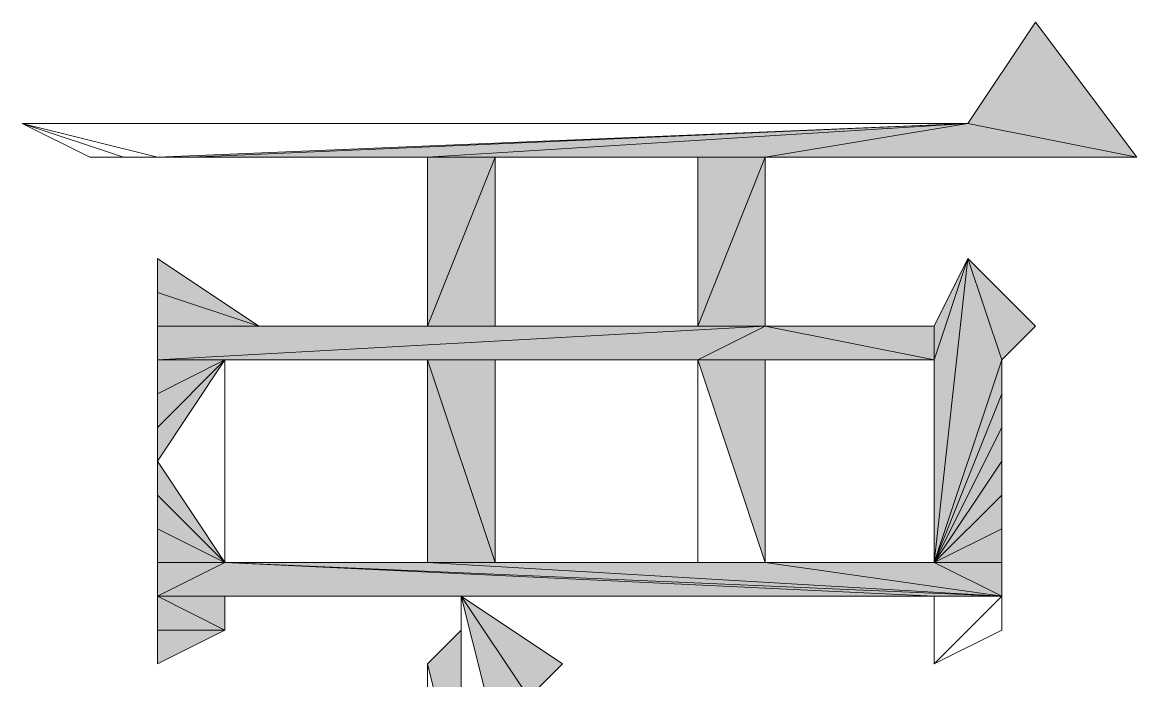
# Model space of a CAD drawing. Header units: inches. Extents: x -244 to 17, y 0 to 370.
# Drawn here: x -9.959 to -7.863, y 12.615 to 13.854 of the extents above; entities that cross this region are included whole.
import ezdxf

# ---------------------------------------------------------------- set-up
doc = ezdxf.new("R2010")
doc.units = ezdxf.units.IN
doc.header["$MEASUREMENT"] = 0
doc.layers.add('图层 1', color=7, linetype='Continuous')

# ---------------------------------------------------------------- blocks, each defined once
blk = doc.blocks.new('block 2')
at = {"layer": '图层 1', "true_color": 0xffffff}
h = blk.add_hatch(color=7, dxfattribs=at)
h.dxf.hatch_style = 2
h.paths.add_polyline_path([(32.8295, 30.2259), (32.8295, 30.353), (32.766, 30.353)])
h.paths.add_polyline_path([(32.8931, 30.353), (32.8295, 30.2259), (32.8295, 30.353)])
h = blk.add_hatch(color=7, dxfattribs=at)
h.dxf.hatch_style = 2
h.paths.add_polyline_path([(32.8295, 30.2259), (32.8931, 30.2259), (32.8931, 30.353)])
h = blk.add_hatch(color=7, dxfattribs=at)
h.dxf.hatch_style = 2
h.paths.add_polyline_path([(32.9565, 30.2259), (32.8931, 30.353), (32.8931, 28.8927)])
h.paths.add_polyline_path([(32.9565, 30.353), (32.9565, 30.2259), (32.8931, 30.353)])
h = blk.add_hatch(color=7, dxfattribs=at)
h.dxf.hatch_style = 2
h.paths.add_polyline_path([(33.0834, 30.353), (33.147, 30.353), (32.9565, 30.2259)])
h = blk.add_hatch(color=7, dxfattribs=at)
h.dxf.hatch_style = 2
h.paths.add_polyline_path([(32.9565, 30.2259), (33.0201, 30.353), (32.9565, 30.353)])
h.paths.add_polyline_path([(33.0834, 30.353), (32.9565, 30.2259), (33.0201, 30.353)])
h = blk.add_hatch(color=7, dxfattribs=at)
h.dxf.hatch_style = 2
h.paths.add_polyline_path([(33.2106, 30.353), (33.147, 30.353), (33.3375, 30.2259)])
h = blk.add_hatch(color=7, dxfattribs=at)
h.dxf.hatch_style = 2
h.paths.add_polyline_path([(33.274, 30.353), (33.2106, 30.353), (33.3375, 30.2259)])
h = blk.add_hatch(color=7, dxfattribs=at)
h.dxf.hatch_style = 2
h.paths.add_polyline_path([(33.274, 30.353), (33.3375, 30.2259), (33.3375, 30.353)])
h = blk.add_hatch(color=7, dxfattribs=at)
h.dxf.hatch_style = 2
h.paths.add_polyline_path([(33.4011, 29.21), (33.3375, 30.353), (33.4011, 30.353)])
h.paths.add_polyline_path([(33.3375, 29.3371), (33.4011, 29.21), (33.3375, 30.353)])
h = blk.add_hatch(color=7, dxfattribs=at)
h.dxf.hatch_style = 2
h.paths.add_polyline_path([(33.4645, 30.353), (33.4011, 30.353), (33.4011, 30.1625)])
h = blk.add_hatch(color=7, dxfattribs=at)
h.dxf.hatch_style = 2
h.paths.add_polyline_path([(33.528, 30.353), (33.4645, 30.353), (33.4011, 30.1625)])
h = blk.add_hatch(color=7, dxfattribs=at)
h.dxf.hatch_style = 2
h.paths.add_polyline_path([(33.7819, 28.8289), (33.7185, 30.2896), (33.7185, 30.353)])
h.paths.add_polyline_path([(33.7185, 29.8449), (33.7819, 28.8289), (33.7185, 30.2896)])
h = blk.add_hatch(color=7, dxfattribs=at)
h.dxf.hatch_style = 2
h.paths.add_polyline_path([(32.9565, 30.2259), (32.8931, 28.8927), (32.8931, 28.7655)])
h = blk.add_hatch(color=7, dxfattribs=at)
h.dxf.hatch_style = 2
h.paths.add_polyline_path([(32.8931, 28.7655), (32.9565, 29.8449), (32.9565, 30.2259)])
h.paths.add_polyline_path([(32.9565, 29.21), (32.8931, 28.7655), (32.9565, 29.8449)])
h = blk.add_hatch(color=7, dxfattribs=at)
h.dxf.hatch_style = 2
h.paths.add_polyline_path([(32.5121, 29.7815), (32.8295, 29.7815), (32.766, 29.8449)])
h = blk.add_hatch(color=7, dxfattribs=at)
h.dxf.hatch_style = 2
h.paths.add_polyline_path([(33.3375, 29.8449), (32.9565, 29.7181), (32.9565, 29.8449)])
h.paths.add_polyline_path([(33.3375, 29.7181), (33.3375, 29.8449), (32.9565, 29.7181)])
h = blk.add_hatch(color=7, dxfattribs=at)
h.dxf.hatch_style = 2
h.paths.add_polyline_path([(33.7185, 29.7181), (33.4011, 29.8449), (33.7185, 29.8449)])
h.paths.add_polyline_path([(33.4011, 29.7181), (33.7185, 29.7181), (33.4011, 29.8449)])
h = blk.add_hatch(color=7, dxfattribs=at)
h.dxf.hatch_style = 2
h.paths.add_polyline_path([(33.7819, 28.8289), (33.7185, 29.21), (33.7185, 29.8449)])
h.paths.add_polyline_path([(33.7185, 28.5116), (33.7819, 28.8289), (33.7185, 29.21)])
h.paths.add_polyline_path([(33.9725, 28.7021), (33.7185, 28.5116), (33.7819, 28.8289)])
h = blk.add_hatch(color=7, dxfattribs=at)
h.dxf.hatch_style = 2
h.paths.add_polyline_path([(32.7026, 29.6544), (32.8931, 29.7815), (32.766, 29.591)])
h.paths.add_polyline_path([(32.639, 29.7181), (32.7026, 29.6544), (32.8931, 29.7815)])
h = blk.add_hatch(color=7, dxfattribs=at)
h.dxf.hatch_style = 2
h.paths.add_polyline_path([(32.9565, 29.21), (33.3375, 29.21), (33.3375, 29.3371)])
h = blk.add_hatch(color=7, dxfattribs=at)
h.dxf.hatch_style = 2
h.paths.add_polyline_path([(33.3375, 29.3371), (33.4011, 29.21), (33.3375, 28.8927)])
h = blk.add_hatch(color=7, dxfattribs=at)
h.dxf.hatch_style = 2
h.paths.add_polyline_path([(33.4011, 29.3371), (33.7185, 29.21), (33.4011, 29.21)])
h.paths.add_polyline_path([(33.7185, 29.3371), (33.4011, 29.3371), (33.7185, 29.21)])
h = blk.add_hatch(color=7, dxfattribs=at)
h.dxf.hatch_style = 2
h.paths.add_polyline_path([(32.9565, 29.21), (32.9565, 28.8927), (32.8931, 28.7655)])
h = blk.add_hatch(color=7, dxfattribs=at)
h.dxf.hatch_style = 2
h.paths.add_polyline_path([(33.4011, 29.21), (33.4011, 28.8927), (33.3375, 28.8927)])
h = blk.add_hatch(color=7, dxfattribs=at)
h.dxf.hatch_style = 2
h.paths.add_polyline_path([(32.9565, 28.8927), (32.9565, 28.7655), (32.8931, 28.7655)])
h = blk.add_hatch(color=7, dxfattribs=at)
h.dxf.hatch_style = 2
h.paths.add_polyline_path([(33.528, 28.8289), (33.3375, 28.7655), (33.4011, 28.7021)])
h.paths.add_polyline_path([(32.9565, 28.8927), (33.528, 28.8289), (33.3375, 28.7655)])
h = blk.add_hatch(color=7, dxfattribs=at)
h.dxf.hatch_style = 2
h.paths.add_polyline_path([(32.9565, 28.8927), (33.2106, 28.7655), (33.147, 28.7655)])
h.paths.add_polyline_path([(33.274, 28.7655), (32.9565, 28.8927), (33.2106, 28.7655)])
h.paths.add_polyline_path([(33.3375, 28.7655), (33.274, 28.7655), (32.9565, 28.8927)])
h = blk.add_hatch(color=7, dxfattribs=at)
h.dxf.hatch_style = 2
h.paths.add_polyline_path([(32.9565, 28.8927), (33.0201, 28.7655), (32.9565, 28.7655)])
h.paths.add_polyline_path([(33.0834, 28.7655), (32.9565, 28.8927), (33.0201, 28.7655)])
h.paths.add_polyline_path([(33.147, 28.7655), (33.0834, 28.7655), (32.9565, 28.8927)])
h = blk.add_hatch(color=7, dxfattribs=at)
h.dxf.hatch_style = 2
h.paths.add_polyline_path([(33.3375, 28.8927), (33.528, 28.8289), (33.4011, 28.8927)])
h.paths.add_polyline_path([(32.9565, 28.8927), (33.3375, 28.8927), (33.528, 28.8289)])
at = {"layer": '图层 1', "lineweight": 0}
for points in [[(33.7819, 30.6069), (33.7185, 30.4164), (33.7185, 30.353), (33.7819, 30.6069)], [(33.7185, 30.4802), (33.7819, 30.6069), (33.7185, 30.4164), (33.7185, 30.4802)], [(33.7185, 30.353), (33.7819, 30.6069), (33.7819, 28.8289), (33.7185, 30.353)], [(32.8295, 30.2259), (32.8295, 30.353), (32.766, 30.353), (32.8295, 30.2259)], [(32.8295, 30.2259), (32.8931, 30.2259), (32.8931, 30.353), (32.8295, 30.2259)], [(32.8931, 30.353), (32.8295, 30.2259), (32.8295, 30.353), (32.8931, 30.353)], [(32.8931, 30.2259), (32.8931, 30.353), (32.8931, 28.8927), (32.8931, 30.2259)], [(32.9565, 30.2259), (32.8931, 30.353), (32.8931, 28.8927), (32.9565, 30.2259)], [(32.9565, 30.353), (32.9565, 30.2259), (32.8931, 30.353), (32.9565, 30.353)], [(33.3375, 30.2259), (32.9565, 30.2259), (33.147, 30.353), (33.3375, 30.2259)], [(33.0834, 30.353), (33.147, 30.353), (32.9565, 30.2259), (33.0834, 30.353)], [(32.9565, 30.2259), (33.0201, 30.353), (32.9565, 30.353), (32.9565, 30.2259)], [(33.0834, 30.353), (32.9565, 30.2259), (33.0201, 30.353), (33.0834, 30.353)], [(33.2106, 30.353), (33.147, 30.353), (33.3375, 30.2259), (33.2106, 30.353)], [(33.274, 30.353), (33.2106, 30.353), (33.3375, 30.2259), (33.274, 30.353)], [(33.274, 30.353), (33.3375, 30.2259), (33.3375, 30.353), (33.274, 30.353)], [(33.3375, 30.2259), (33.3375, 30.353), (33.3375, 29.3371), (33.3375, 30.2259)], [(33.4011, 29.21), (33.3375, 30.353), (33.4011, 30.353), (33.4011, 29.21)], [(33.3375, 29.3371), (33.4011, 29.21), (33.3375, 30.353), (33.3375, 29.3371)], [(33.4011, 30.353), (33.4011, 30.1625), (33.4011, 29.21), (33.4011, 30.353)], [(33.4645, 30.353), (33.4011, 30.353), (33.4011, 30.1625), (33.4645, 30.353)], [(33.528, 30.353), (33.4645, 30.353), (33.4011, 30.1625), (33.528, 30.353)], [(33.7819, 28.8289), (33.7185, 30.2896), (33.7185, 30.353), (33.7819, 28.8289)], [(33.7185, 29.8449), (33.7819, 28.8289), (33.7185, 30.2896), (33.7185, 29.8449)], [(32.9565, 30.2259), (32.8931, 28.8927), (32.8931, 28.7655), (32.9565, 30.2259)], [(32.8931, 28.7655), (32.9565, 29.8449), (32.9565, 30.2259), (32.8931, 28.7655)], [(33.3375, 30.2259), (33.3375, 29.8449), (33.3375, 29.3371), (33.3375, 30.2259)], [(33.4011, 29.21), (33.4011, 29.8449), (33.4011, 30.1625), (33.4011, 29.21)], [(32.5121, 29.7815), (32.8295, 29.7815), (32.766, 29.8449), (32.5121, 29.7815)], [(32.766, 29.8449), (32.5121, 29.7815), (32.7026, 29.8449), (32.766, 29.8449)], [(32.9565, 29.21), (32.8931, 28.7655), (32.9565, 29.8449), (32.9565, 29.21)], [(33.3375, 29.8449), (32.9565, 29.7181), (32.9565, 29.8449), (33.3375, 29.8449)], [(33.3375, 29.7181), (33.3375, 29.8449), (32.9565, 29.7181), (33.3375, 29.7181)], [(32.9565, 29.3371), (32.9565, 29.7181), (32.9565, 29.8449), (32.9565, 29.3371)], [(33.3375, 29.8449), (33.3375, 29.7181), (33.3375, 29.3371), (33.3375, 29.8449)], [(33.7185, 29.7181), (33.4011, 29.8449), (33.7185, 29.8449), (33.7185, 29.7181)], [(33.4011, 29.7181), (33.7185, 29.7181), (33.4011, 29.8449), (33.4011, 29.7181)], [(33.4011, 29.7181), (33.4011, 29.21), (33.4011, 29.8449), (33.4011, 29.7181)], [(33.7185, 29.8449), (33.7185, 29.7181), (33.7185, 29.3371), (33.7185, 29.8449)], [(33.7185, 29.8449), (33.7185, 29.3371), (33.7185, 29.21), (33.7185, 29.8449)], [(33.7819, 28.8289), (33.7185, 29.21), (33.7185, 29.8449), (33.7819, 28.8289)], [(32.5121, 29.7815), (32.5755, 29.7815), (32.8931, 29.7815), (32.5121, 29.7815)], [(32.8931, 29.7815), (32.5121, 29.7815), (32.8295, 29.7815), (32.8931, 29.7815)], [(32.5755, 29.7815), (32.8931, 29.7815), (32.639, 29.7181), (32.5755, 29.7815)], [(32.639, 29.7181), (32.7026, 29.6544), (32.8931, 29.7815), (32.639, 29.7181)], [(32.7026, 29.6544), (32.8931, 29.7815), (32.766, 29.591), (32.7026, 29.6544)], [(33.4011, 29.7181), (33.4011, 29.3371), (33.4011, 29.21), (33.4011, 29.7181)], [(32.9565, 29.21), (33.3375, 29.21), (33.3375, 29.3371), (32.9565, 29.21)], [(32.9565, 29.3371), (33.3375, 29.3371), (32.9565, 29.21), (32.9565, 29.3371)], [(33.3375, 29.21), (33.3375, 29.3371), (33.3375, 28.8927), (33.3375, 29.21)], [(33.3375, 29.3371), (33.4011, 29.21), (33.3375, 28.8927), (33.3375, 29.3371)], [(33.4011, 29.3371), (33.7185, 29.21), (33.4011, 29.21), (33.4011, 29.3371)], [(33.7185, 29.3371), (33.4011, 29.3371), (33.7185, 29.21), (33.7185, 29.3371)], [(32.9565, 29.21), (32.9565, 28.8927), (32.8931, 28.7655), (32.9565, 29.21)], [(33.4011, 29.21), (33.4011, 28.8927), (33.3375, 28.8927), (33.4011, 29.21)], [(33.7185, 28.5116), (33.7819, 28.8289), (33.7185, 29.21), (33.7185, 28.5116)], [(32.8931, 28.7655), (32.766, 28.8927), (32.8295, 28.7655), (32.8931, 28.7655)], [(32.8931, 28.8927), (32.766, 28.8927), (32.8931, 28.7655), (32.8931, 28.8927)], [(32.9565, 28.8927), (32.9565, 28.7655), (32.8931, 28.7655), (32.9565, 28.8927)], [(32.9565, 28.8927), (33.528, 28.8289), (33.3375, 28.7655), (32.9565, 28.8927)], [(32.9565, 28.8927), (33.2106, 28.7655), (33.147, 28.7655), (32.9565, 28.8927)], [(33.274, 28.7655), (32.9565, 28.8927), (33.2106, 28.7655), (33.274, 28.7655)], [(33.3375, 28.7655), (33.274, 28.7655), (32.9565, 28.8927), (33.3375, 28.7655)], [(32.9565, 28.8927), (33.0201, 28.7655), (32.9565, 28.7655), (32.9565, 28.8927)], [(33.0834, 28.7655), (32.9565, 28.8927), (33.0201, 28.7655), (33.0834, 28.7655)], [(33.147, 28.7655), (33.0834, 28.7655), (32.9565, 28.8927), (33.147, 28.7655)], [(32.9565, 28.8927), (33.3375, 28.8927), (33.528, 28.8289), (32.9565, 28.8927)], [(33.3375, 28.8927), (33.528, 28.8289), (33.4011, 28.8927), (33.3375, 28.8927)], [(33.528, 28.8289), (33.3375, 28.7655), (33.4011, 28.7021), (33.528, 28.8289)], [(33.9725, 28.7021), (33.7185, 28.5116), (33.7819, 28.8289), (33.9725, 28.7021)]]:
    blk.add_lwpolyline(points, dxfattribs=at)
at = {"layer": '图层 1', "color": 7, "lineweight": 20, "true_color": 0xffffff}
for points in [[(33.7819, 30.6069), (33.7185, 30.4164), (33.7185, 30.353), (33.7819, 30.6069)], [(33.7185, 30.4802), (33.7819, 30.6069), (33.7185, 30.4164), (33.7185, 30.4802)], [(33.7185, 30.353), (33.7819, 30.6069), (33.7819, 28.8289), (33.7185, 30.353)], [(32.8295, 30.2259), (32.8295, 30.353), (32.766, 30.353), (32.8295, 30.2259)], [(32.8295, 30.2259), (32.8931, 30.2259), (32.8931, 30.353), (32.8295, 30.2259)], [(32.8931, 30.353), (32.8295, 30.2259), (32.8295, 30.353), (32.8931, 30.353)], [(32.8931, 30.2259), (32.8931, 30.353), (32.8931, 28.8927), (32.8931, 30.2259)], [(32.9565, 30.2259), (32.8931, 30.353), (32.8931, 28.8927), (32.9565, 30.2259)], [(32.9565, 30.353), (32.9565, 30.2259), (32.8931, 30.353), (32.9565, 30.353)], [(33.3375, 30.2259), (32.9565, 30.2259), (33.147, 30.353), (33.3375, 30.2259)], [(33.0834, 30.353), (33.147, 30.353), (32.9565, 30.2259), (33.0834, 30.353)], [(32.9565, 30.2259), (33.0201, 30.353), (32.9565, 30.353), (32.9565, 30.2259)], [(33.0834, 30.353), (32.9565, 30.2259), (33.0201, 30.353), (33.0834, 30.353)], [(33.2106, 30.353), (33.147, 30.353), (33.3375, 30.2259), (33.2106, 30.353)], [(33.274, 30.353), (33.2106, 30.353), (33.3375, 30.2259), (33.274, 30.353)], [(33.274, 30.353), (33.3375, 30.2259), (33.3375, 30.353), (33.274, 30.353)], [(33.3375, 30.2259), (33.3375, 30.353), (33.3375, 29.3371), (33.3375, 30.2259)], [(33.4011, 29.21), (33.3375, 30.353), (33.4011, 30.353), (33.4011, 29.21)], [(33.3375, 29.3371), (33.4011, 29.21), (33.3375, 30.353), (33.3375, 29.3371)], [(33.4011, 30.353), (33.4011, 30.1625), (33.4011, 29.21), (33.4011, 30.353)], [(33.4645, 30.353), (33.4011, 30.353), (33.4011, 30.1625), (33.4645, 30.353)], [(33.528, 30.353), (33.4645, 30.353), (33.4011, 30.1625), (33.528, 30.353)], [(33.7819, 28.8289), (33.7185, 30.2896), (33.7185, 30.353), (33.7819, 28.8289)], [(33.7185, 29.8449), (33.7819, 28.8289), (33.7185, 30.2896), (33.7185, 29.8449)], [(32.9565, 30.2259), (32.8931, 28.8927), (32.8931, 28.7655), (32.9565, 30.2259)], [(32.8931, 28.7655), (32.9565, 29.8449), (32.9565, 30.2259), (32.8931, 28.7655)], [(33.3375, 30.2259), (33.3375, 29.8449), (33.3375, 29.3371), (33.3375, 30.2259)], [(33.4011, 29.21), (33.4011, 29.8449), (33.4011, 30.1625), (33.4011, 29.21)], [(32.5121, 29.7815), (32.8295, 29.7815), (32.766, 29.8449), (32.5121, 29.7815)], [(32.766, 29.8449), (32.5121, 29.7815), (32.7026, 29.8449), (32.766, 29.8449)], [(32.9565, 29.21), (32.8931, 28.7655), (32.9565, 29.8449), (32.9565, 29.21)], [(33.3375, 29.8449), (32.9565, 29.7181), (32.9565, 29.8449), (33.3375, 29.8449)], [(33.3375, 29.7181), (33.3375, 29.8449), (32.9565, 29.7181), (33.3375, 29.7181)], [(32.9565, 29.3371), (32.9565, 29.7181), (32.9565, 29.8449), (32.9565, 29.3371)], [(33.3375, 29.8449), (33.3375, 29.7181), (33.3375, 29.3371), (33.3375, 29.8449)], [(33.7185, 29.7181), (33.4011, 29.8449), (33.7185, 29.8449), (33.7185, 29.7181)], [(33.4011, 29.7181), (33.7185, 29.7181), (33.4011, 29.8449), (33.4011, 29.7181)], [(33.4011, 29.7181), (33.4011, 29.21), (33.4011, 29.8449), (33.4011, 29.7181)], [(33.7185, 29.8449), (33.7185, 29.7181), (33.7185, 29.3371), (33.7185, 29.8449)], [(33.7185, 29.8449), (33.7185, 29.3371), (33.7185, 29.21), (33.7185, 29.8449)], [(33.7819, 28.8289), (33.7185, 29.21), (33.7185, 29.8449), (33.7819, 28.8289)], [(32.5121, 29.7815), (32.5755, 29.7815), (32.8931, 29.7815), (32.5121, 29.7815)], [(32.8931, 29.7815), (32.5121, 29.7815), (32.8295, 29.7815), (32.8931, 29.7815)], [(32.5755, 29.7815), (32.8931, 29.7815), (32.639, 29.7181), (32.5755, 29.7815)], [(32.639, 29.7181), (32.7026, 29.6544), (32.8931, 29.7815), (32.639, 29.7181)], [(32.7026, 29.6544), (32.8931, 29.7815), (32.766, 29.591), (32.7026, 29.6544)], [(33.4011, 29.7181), (33.4011, 29.3371), (33.4011, 29.21), (33.4011, 29.7181)], [(32.9565, 29.21), (33.3375, 29.21), (33.3375, 29.3371), (32.9565, 29.21)], [(32.9565, 29.3371), (33.3375, 29.3371), (32.9565, 29.21), (32.9565, 29.3371)], [(33.3375, 29.21), (33.3375, 29.3371), (33.3375, 28.8927), (33.3375, 29.21)], [(33.3375, 29.3371), (33.4011, 29.21), (33.3375, 28.8927), (33.3375, 29.3371)], [(33.4011, 29.3371), (33.7185, 29.21), (33.4011, 29.21), (33.4011, 29.3371)], [(33.7185, 29.3371), (33.4011, 29.3371), (33.7185, 29.21), (33.7185, 29.3371)], [(32.9565, 29.21), (32.9565, 28.8927), (32.8931, 28.7655), (32.9565, 29.21)], [(33.4011, 29.21), (33.4011, 28.8927), (33.3375, 28.8927), (33.4011, 29.21)], [(33.7185, 28.5116), (33.7819, 28.8289), (33.7185, 29.21), (33.7185, 28.5116)], [(32.8931, 28.7655), (32.766, 28.8927), (32.8295, 28.7655), (32.8931, 28.7655)], [(32.8931, 28.8927), (32.766, 28.8927), (32.8931, 28.7655), (32.8931, 28.8927)], [(32.9565, 28.8927), (32.9565, 28.7655), (32.8931, 28.7655), (32.9565, 28.8927)], [(32.9565, 28.8927), (33.528, 28.8289), (33.3375, 28.7655), (32.9565, 28.8927)], [(32.9565, 28.8927), (33.2106, 28.7655), (33.147, 28.7655), (32.9565, 28.8927)], [(33.274, 28.7655), (32.9565, 28.8927), (33.2106, 28.7655), (33.274, 28.7655)], [(33.3375, 28.7655), (33.274, 28.7655), (32.9565, 28.8927), (33.3375, 28.7655)], [(32.9565, 28.8927), (33.0201, 28.7655), (32.9565, 28.7655), (32.9565, 28.8927)], [(33.0834, 28.7655), (32.9565, 28.8927), (33.0201, 28.7655), (33.0834, 28.7655)], [(33.147, 28.7655), (33.0834, 28.7655), (32.9565, 28.8927), (33.147, 28.7655)], [(32.9565, 28.8927), (33.3375, 28.8927), (33.528, 28.8289), (32.9565, 28.8927)], [(33.3375, 28.8927), (33.528, 28.8289), (33.4011, 28.8927), (33.3375, 28.8927)], [(33.528, 28.8289), (33.3375, 28.7655), (33.4011, 28.7021), (33.528, 28.8289)], [(33.9725, 28.7021), (33.7185, 28.5116), (33.7819, 28.8289), (33.9725, 28.7021)]]:
    blk.add_lwpolyline(points, dxfattribs=at)
at = {"layer": '图层 1', "lineweight": 0}
for points, knots in [([(33.7185, 30.4802), (33.7185, 30.4802), (33.7185, 30.4802), (33.7185, 30.4802), (33.7185, 30.4802), (33.7819, 30.6069), (33.7819, 30.6069), (33.7819, 30.6069), (33.7185, 30.4802), (33.7185, 30.4802)], [0, 0, 0, 0, 1, 1, 1, 2, 2, 2, 3, 3, 3, 3]), ([(33.7185, 30.353), (33.7185, 30.353), (33.7185, 30.353), (33.7185, 30.353), (33.7185, 30.353), (33.7819, 30.6069), (33.7819, 30.6069), (33.7819, 30.6069), (33.7185, 30.353), (33.7185, 30.353)], [0, 0, 0, 0, 1, 1, 1, 2, 2, 2, 3, 3, 3, 3]), ([(32.766, 30.353), (32.766, 30.353), (32.766, 30.353), (32.766, 30.353), (32.766, 30.353), (32.8295, 30.2259), (32.8295, 30.2259), (32.8295, 30.2259), (32.766, 30.353), (32.766, 30.353)], [0, 0, 0, 0, 1, 1, 1, 2, 2, 2, 3, 3, 3, 3]), ([(32.9565, 30.2259), (32.9565, 30.2259), (33.147, 30.353), (33.147, 30.353), (33.147, 30.353), (32.9565, 30.2259), (32.9565, 30.2259)], [0, 0, 0, 0, 1, 1, 1, 2, 2, 2, 2]), ([(33.274, 30.353), (33.274, 30.353), (33.274, 30.353), (33.274, 30.353), (33.274, 30.353), (33.3375, 30.2259), (33.3375, 30.2259), (33.3375, 30.2259), (33.274, 30.353), (33.274, 30.353)], [0, 0, 0, 0, 1, 1, 1, 2, 2, 2, 3, 3, 3, 3]), ([(32.8931, 29.7815), (32.8931, 29.7815), (32.639, 29.7181), (32.639, 29.7181), (32.639, 29.7181), (32.8931, 29.7815), (32.8931, 29.7815)], [0, 0, 0, 0, 1, 1, 1, 2, 2, 2, 2]), ([(32.9565, 29.3371), (32.9565, 29.3371), (32.9565, 29.3371), (32.9565, 29.3371), (32.9565, 29.3371), (32.9565, 29.7181), (32.9565, 29.7181), (32.9565, 29.7181), (32.9565, 29.3371), (32.9565, 29.3371)], [0, 0, 0, 0, 1, 1, 1, 2, 2, 2, 3, 3, 3, 3]), ([(33.3375, 29.3371), (33.3375, 29.3371), (32.9565, 29.3371), (32.9565, 29.3371), (32.9565, 29.3371), (33.3375, 29.3371), (33.3375, 29.3371)], [0, 0, 0, 0, 1, 1, 1, 2, 2, 2, 2]), ([(32.8931, 28.7655), (32.8931, 28.7655), (32.8931, 28.7655), (32.8931, 28.7655), (32.8931, 28.7655), (32.766, 28.8927), (32.766, 28.8927), (32.766, 28.8927), (32.8931, 28.7655), (32.8931, 28.7655)], [0, 0, 0, 0, 1, 1, 1, 2, 2, 2, 3, 3, 3, 3]), ([(32.766, 28.8927), (32.766, 28.8927), (32.8931, 28.8927), (32.8931, 28.8927), (32.8931, 28.8927), (32.766, 28.8927), (32.766, 28.8927)], [0, 0, 0, 0, 1, 1, 1, 2, 2, 2, 2])]:
    blk.add_open_spline(points, degree=3, knots=knots, dxfattribs=at)
at = {"layer": '图层 1', "color": 7, "lineweight": 20, "true_color": 0xffffff}
for points, knots in [([(33.7185, 30.4802), (33.7185, 30.4802), (33.7185, 30.4802), (33.7185, 30.4802), (33.7185, 30.4802), (33.7819, 30.6069), (33.7819, 30.6069), (33.7819, 30.6069), (33.7185, 30.4802), (33.7185, 30.4802)], [0, 0, 0, 0, 1, 1, 1, 2, 2, 2, 3, 3, 3, 3]), ([(33.7185, 30.353), (33.7185, 30.353), (33.7185, 30.353), (33.7185, 30.353), (33.7185, 30.353), (33.7819, 30.6069), (33.7819, 30.6069), (33.7819, 30.6069), (33.7185, 30.353), (33.7185, 30.353)], [0, 0, 0, 0, 1, 1, 1, 2, 2, 2, 3, 3, 3, 3]), ([(32.766, 30.353), (32.766, 30.353), (32.766, 30.353), (32.766, 30.353), (32.766, 30.353), (32.8295, 30.2259), (32.8295, 30.2259), (32.8295, 30.2259), (32.766, 30.353), (32.766, 30.353)], [0, 0, 0, 0, 1, 1, 1, 2, 2, 2, 3, 3, 3, 3]), ([(32.9565, 30.2259), (32.9565, 30.2259), (33.147, 30.353), (33.147, 30.353), (33.147, 30.353), (32.9565, 30.2259), (32.9565, 30.2259)], [0, 0, 0, 0, 1, 1, 1, 2, 2, 2, 2]), ([(33.274, 30.353), (33.274, 30.353), (33.274, 30.353), (33.274, 30.353), (33.274, 30.353), (33.3375, 30.2259), (33.3375, 30.2259), (33.3375, 30.2259), (33.274, 30.353), (33.274, 30.353)], [0, 0, 0, 0, 1, 1, 1, 2, 2, 2, 3, 3, 3, 3]), ([(32.8931, 29.7815), (32.8931, 29.7815), (32.639, 29.7181), (32.639, 29.7181), (32.639, 29.7181), (32.8931, 29.7815), (32.8931, 29.7815)], [0, 0, 0, 0, 1, 1, 1, 2, 2, 2, 2]), ([(32.9565, 29.3371), (32.9565, 29.3371), (32.9565, 29.3371), (32.9565, 29.3371), (32.9565, 29.3371), (32.9565, 29.7181), (32.9565, 29.7181), (32.9565, 29.7181), (32.9565, 29.3371), (32.9565, 29.3371)], [0, 0, 0, 0, 1, 1, 1, 2, 2, 2, 3, 3, 3, 3]), ([(33.3375, 29.3371), (33.3375, 29.3371), (32.9565, 29.3371), (32.9565, 29.3371), (32.9565, 29.3371), (33.3375, 29.3371), (33.3375, 29.3371)], [0, 0, 0, 0, 1, 1, 1, 2, 2, 2, 2]), ([(32.8931, 28.7655), (32.8931, 28.7655), (32.8931, 28.7655), (32.8931, 28.7655), (32.8931, 28.7655), (32.766, 28.8927), (32.766, 28.8927), (32.766, 28.8927), (32.8931, 28.7655), (32.8931, 28.7655)], [0, 0, 0, 0, 1, 1, 1, 2, 2, 2, 3, 3, 3, 3]), ([(32.766, 28.8927), (32.766, 28.8927), (32.8931, 28.8927), (32.8931, 28.8927), (32.8931, 28.8927), (32.766, 28.8927), (32.766, 28.8927)], [0, 0, 0, 0, 1, 1, 1, 2, 2, 2, 2])]:
    blk.add_open_spline(points, degree=3, knots=knots, dxfattribs=at)

msp = doc.modelspace()

# ---------------------------------------------------------------- block references
at = {"layer": '图层 1', "rotation": 90}
msp.add_blockref('block 2', (20.6482, -20.1187), dxfattribs=at)

doc.saveas('drawing.dxf')
